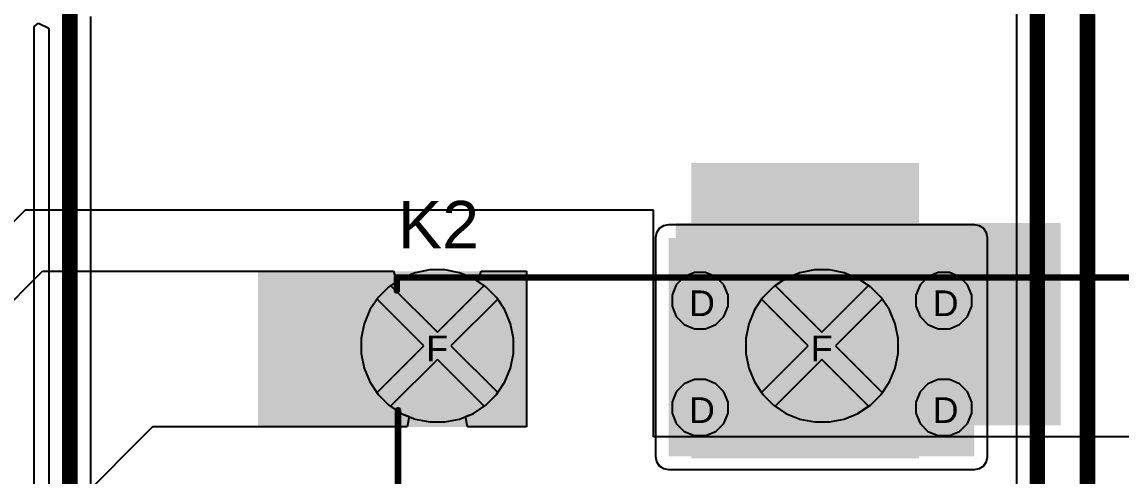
# Model space of a CAD drawing. Header units: inches. Extents: x 0 to 5401, y 0 to 5414.
# Drawn here: x 41.73 to 63.45, y 30.59 to 39.56 of the extents above; entities that cross this region are included whole.
import ezdxf

# ---------------------------------------------------------------- set-up
doc = ezdxf.new("R2010")
doc.units = ezdxf.units.IN
for name, color, linetype in [('Bottom Layer', 5, 'Continuous'), ('Bottom Solder', 6, 'Continuous'), ('Drill Drawing', 1, 'Continuous'), ('Layer 1', 16, 'Continuous'), ('Layer 2', 76, 'Continuous'), ('Multi-Layer', 9, 'Continuous'), ('Pad Holes', 156, 'Continuous'), ('Top Layer', 1, 'Continuous'), ('Top Overlay', 2, 'Continuous'), ('Top Solder', 216, 'Continuous'), ('Via Holes', 16, 'Continuous')]:
    doc.layers.add(name, color=color, linetype=linetype)
doc.styles.add('Arial', font='', dxfattribs={"height": 0.2})
doc.styles.get('Arial').set_extended_font_data('Arial')

# ---------------------------------------------------------------- blocks, each defined once
blk = doc.blocks.new('HF33F_024_ZS3_177')
at = {"layer": 'Bottom Layer'}
h = blk.add_hatch(color=5, dxfattribs=at)
edge = h.paths.add_edge_path()
edge.add_arc((-8.9, 3.81), 1.25, 0, 360)
h = blk.add_hatch(color=5, dxfattribs=at)
edge = h.paths.add_edge_path()
edge.add_arc((6.4, 3.81), 1.25, 0, 360)
h = blk.add_hatch(color=5, dxfattribs=at)
edge = h.paths.add_edge_path()
edge.add_arc((-8.9, -3.81), 1.25, 0, 360)
h = blk.add_hatch(color=5, dxfattribs=at)
edge = h.paths.add_edge_path()
edge.add_arc((1.3, -3.81), 1.25, 0, 360)
h = blk.add_hatch(color=5, dxfattribs=at)
edge = h.paths.add_edge_path()
edge.add_arc((8.9, -3.81), 1.25, 0, 360)
at = {"layer": 'Bottom Solder'}
h = blk.add_hatch(color=6, dxfattribs=at)
edge = h.paths.add_edge_path()
edge.add_arc((-8.9, 3.81), 1.301, 0, 360)
h = blk.add_hatch(color=6, dxfattribs=at)
edge = h.paths.add_edge_path()
edge.add_arc((6.4, 3.81), 1.301, 0, 360)
h = blk.add_hatch(color=6, dxfattribs=at)
edge = h.paths.add_edge_path()
edge.add_arc((-8.9, -3.81), 1.301, 0, 360)
h = blk.add_hatch(color=6, dxfattribs=at)
edge = h.paths.add_edge_path()
edge.add_arc((1.3, -3.81), 1.301, 0, 360)
h = blk.add_hatch(color=6, dxfattribs=at)
edge = h.paths.add_edge_path()
edge.add_arc((8.9, -3.81), 1.301, 0, 360)
at = {"layer": 'Layer 1'}
h = blk.add_hatch(color=16, dxfattribs=at)
edge = h.paths.add_edge_path()
edge.add_arc((-8.9, 3.81), 1.25, 0, 360)
h = blk.add_hatch(color=16, dxfattribs=at)
edge = h.paths.add_edge_path()
edge.add_arc((6.4, 3.81), 1.25, 0, 360)
h = blk.add_hatch(color=16, dxfattribs=at)
edge = h.paths.add_edge_path()
edge.add_arc((-8.9, -3.81), 1.25, 0, 360)
h = blk.add_hatch(color=16, dxfattribs=at)
edge = h.paths.add_edge_path()
edge.add_arc((1.3, -3.81), 1.25, 0, 360)
h = blk.add_hatch(color=16, dxfattribs=at)
edge = h.paths.add_edge_path()
edge.add_arc((8.9, -3.81), 1.25, 0, 360)
at = {"layer": 'Layer 2'}
h = blk.add_hatch(color=76, dxfattribs=at)
edge = h.paths.add_edge_path()
edge.add_arc((-8.9, 3.81), 1.25, 0, 360)
h = blk.add_hatch(color=76, dxfattribs=at)
edge = h.paths.add_edge_path()
edge.add_arc((6.4, 3.81), 1.25, 0, 360)
h = blk.add_hatch(color=76, dxfattribs=at)
edge = h.paths.add_edge_path()
edge.add_arc((-8.9, -3.81), 1.25, 0, 360)
h = blk.add_hatch(color=76, dxfattribs=at)
edge = h.paths.add_edge_path()
edge.add_arc((1.3, -3.81), 1.25, 0, 360)
h = blk.add_hatch(color=76, dxfattribs=at)
edge = h.paths.add_edge_path()
edge.add_arc((8.9, -3.81), 1.25, 0, 360)
at = {"layer": 'Multi-Layer'}
h = blk.add_hatch(color=9, dxfattribs=at)
edge = h.paths.add_edge_path()
edge.add_arc((-8.9, 3.81), 1.25, 0, 360)
h = blk.add_hatch(color=9, dxfattribs=at)
edge = h.paths.add_edge_path()
edge.add_arc((6.4, 3.81), 1.25, 0, 360)
h = blk.add_hatch(color=9, dxfattribs=at)
edge = h.paths.add_edge_path()
edge.add_arc((-8.9, -3.81), 1.25, 0, 360)
h = blk.add_hatch(color=9, dxfattribs=at)
edge = h.paths.add_edge_path()
edge.add_arc((1.3, -3.81), 1.25, 0, 360)
h = blk.add_hatch(color=9, dxfattribs=at)
edge = h.paths.add_edge_path()
edge.add_arc((8.9, -3.81), 1.25, 0, 360)
at = {"layer": 'Pad Holes'}
h = blk.add_hatch(color=7, dxfattribs=at)
edge = h.paths.add_edge_path()
edge.add_arc((-8.9, 3.81), 0.7, 0, 360)
h = blk.add_hatch(color=7, dxfattribs=at)
edge = h.paths.add_edge_path()
edge.add_arc((6.4, 3.81), 0.7, 0, 360)
h = blk.add_hatch(color=7, dxfattribs=at)
edge = h.paths.add_edge_path()
edge.add_arc((-8.9, -3.81), 0.7, 0, 360)
h = blk.add_hatch(color=7, dxfattribs=at)
edge = h.paths.add_edge_path()
edge.add_arc((1.3, -3.81), 0.7, 0, 360)
h = blk.add_hatch(color=7, dxfattribs=at)
edge = h.paths.add_edge_path()
edge.add_arc((8.9, -3.81), 0.7, 0, 360)
at = {"layer": 'Top Layer'}
h = blk.add_hatch(color=1, dxfattribs=at)
edge = h.paths.add_edge_path()
edge.add_arc((-8.9, 3.81), 1.25, 0, 360)
h = blk.add_hatch(color=1, dxfattribs=at)
edge = h.paths.add_edge_path()
edge.add_arc((6.4, 3.81), 1.25, 0, 360)
h = blk.add_hatch(color=1, dxfattribs=at)
edge = h.paths.add_edge_path()
edge.add_arc((-8.9, -3.81), 1.25, 0, 360)
h = blk.add_hatch(color=1, dxfattribs=at)
edge = h.paths.add_edge_path()
edge.add_arc((1.3, -3.81), 1.25, 0, 360)
h = blk.add_hatch(color=1, dxfattribs=at)
edge = h.paths.add_edge_path()
edge.add_arc((8.9, -3.81), 1.25, 0, 360)
at = {"layer": 'Top Solder'}
h = blk.add_hatch(color=216, dxfattribs=at)
edge = h.paths.add_edge_path()
edge.add_arc((-8.9, 3.81), 1.301, 0, 360)
h = blk.add_hatch(color=216, dxfattribs=at)
edge = h.paths.add_edge_path()
edge.add_arc((6.4, 3.81), 1.301, 0, 360)
h = blk.add_hatch(color=216, dxfattribs=at)
edge = h.paths.add_edge_path()
edge.add_arc((-8.9, -3.81), 1.301, 0, 360)
h = blk.add_hatch(color=216, dxfattribs=at)
edge = h.paths.add_edge_path()
edge.add_arc((1.3, -3.81), 1.301, 0, 360)
h = blk.add_hatch(color=216, dxfattribs=at)
edge = h.paths.add_edge_path()
edge.add_arc((8.9, -3.81), 1.301, 0, 360)
at = {"layer": 'Top Overlay'}
for points in [[(-10.897, 5.156, 0.127, 0.127, 0), (-10.897, -5.163, 0.127, 0.127, 0)], [(9.677, 5.156, 0.127, 0.127, 0), (-10.897, 5.156, 0.127, 0.127, 0)], [(9.677, 5.156, 0.127, 0.127, 0), (9.677, -2.54, 0.127, 0.127, 0)], [(9.7, -4.903, 0.127, 0.127, 0), (9.7, -5.163, 0.127, 0.127, 0)], [(9.7, -5.163, 0.127, 0.127, 0), (-10.897, -5.163, 0.127, 0.127, 0)]]:
    blk.add_lwpolyline(points, format="xyseb", dxfattribs=at)
for points in [[(-10.928, 5.156, 0.0635, 0.0635, 1), (-10.865, 5.156, 0.0635, 0.0635, 1)], [(-10.928, 5.156, 0.0635, 0.0635, 1), (-10.865, 5.156, 0.0635, 0.0635, 1)], [(9.646, 5.156, 0.0635, 0.0635, 1), (9.709, 5.156, 0.0635, 0.0635, 1)], [(9.646, 5.156, 0.0635, 0.0635, 1), (9.709, 5.156, 0.0635, 0.0635, 1)], [(9.646, -2.54, 0.0635, 0.0635, 1), (9.709, -2.54, 0.0635, 0.0635, 1)], [(9.668, -4.903, 0.0635, 0.0635, 1), (9.732, -4.903, 0.0635, 0.0635, 1)], [(-10.928, -5.163, 0.0635, 0.0635, 1), (-10.865, -5.163, 0.0635, 0.0635, 1)], [(-10.928, -5.163, 0.0635, 0.0635, 1), (-10.865, -5.163, 0.0635, 0.0635, 1)], [(9.668, -5.163, 0.0635, 0.0635, 1), (9.732, -5.163, 0.0635, 0.0635, 1)], [(9.668, -5.163, 0.0635, 0.0635, 1), (9.732, -5.163, 0.0635, 0.0635, 1)]]:
    blk.add_lwpolyline(points, format="xyseb", close=True, dxfattribs=at)
at = {"layer": 'Top Overlay', "style": 'Arial'}
blk.add_text('1', height=0.8, dxfattribs=at).set_placement((-10.465, -2.921))

msp = doc.modelspace()

# ---------------------------------------------------------------- hatches: boundary and pattern name
at = {"layer": 'Bottom Layer'}
msp.add_hatch(color=5, dxfattribs=at).paths.add_polyline_path([(54.505, 30.973), (60.55, 30.973), (60.55, 35.291), (54.505, 35.291)])
h = msp.add_hatch(color=5, dxfattribs=at)
edge = h.paths.add_edge_path()
edge.add_arc((55.127, 34.051), 0.3, 0, 360)
h = msp.add_hatch(color=5, dxfattribs=at)
edge = h.paths.add_edge_path()
edge.add_arc((59.943, 34.051), 0.3, 0, 360)
h = msp.add_hatch(color=5, dxfattribs=at)
edge = h.paths.add_edge_path()
edge.add_arc((55.127, 31.939), 0.3, 0, 360)
h = msp.add_hatch(color=5, dxfattribs=at)
edge = h.paths.add_edge_path()
edge.add_arc((59.943, 31.939), 0.3, 0, 360)
at = {"layer": 'Bottom Solder'}
h = msp.add_hatch(color=6, dxfattribs=at)
edge = h.paths.add_edge_path()
edge.add_arc((55.127, 34.051), 0.402, 0, 360)
h = msp.add_hatch(color=6, dxfattribs=at)
edge = h.paths.add_edge_path()
edge.add_arc((59.943, 34.051), 0.402, 0, 360)
h = msp.add_hatch(color=6, dxfattribs=at)
edge = h.paths.add_edge_path()
edge.add_arc((55.127, 31.939), 0.402, 0, 360)
h = msp.add_hatch(color=6, dxfattribs=at)
edge = h.paths.add_edge_path()
edge.add_arc((59.943, 31.939), 0.402, 0, 360)
at = {"layer": 'Layer 1'}
h = msp.add_hatch(color=16, dxfattribs=at)
edge = h.paths.add_edge_path()
edge.add_arc((55.127, 34.051), 0.3, 0, 360)
h = msp.add_hatch(color=16, dxfattribs=at)
edge = h.paths.add_edge_path()
edge.add_arc((59.943, 34.051), 0.3, 0, 360)
h = msp.add_hatch(color=16, dxfattribs=at)
edge = h.paths.add_edge_path()
edge.add_arc((55.127, 31.939), 0.3, 0, 360)
h = msp.add_hatch(color=16, dxfattribs=at)
edge = h.paths.add_edge_path()
edge.add_arc((59.943, 31.939), 0.3, 0, 360)
at = {"layer": 'Layer 2'}
msp.add_hatch(color=76, dxfattribs=at).paths.add_polyline_path([(54.957, 30.936), (59.455, 30.936), (59.455, 36.774), (54.957, 36.774)])
h = msp.add_hatch(color=76, dxfattribs=at)
edge = h.paths.add_edge_path()
edge.add_arc((55.127, 34.051), 0.3, 0, 360)
h = msp.add_hatch(color=76, dxfattribs=at)
edge = h.paths.add_edge_path()
edge.add_arc((59.943, 34.051), 0.3, 0, 360)
h = msp.add_hatch(color=76, dxfattribs=at)
edge = h.paths.add_edge_path()
edge.add_arc((55.127, 31.939), 0.3, 0, 360)
h = msp.add_hatch(color=76, dxfattribs=at)
edge = h.paths.add_edge_path()
edge.add_arc((59.943, 31.939), 0.3, 0, 360)
at = {"layer": 'Top Layer'}
for points in [[(54.644, 31.59), (62.254, 31.59), (62.254, 35.585), (54.644, 35.585)], [(46.392, 31.558), (51.698, 31.558), (51.698, 34.631), (46.392, 34.631)]]:
    msp.add_hatch(color=1, dxfattribs=at).paths.add_polyline_path(points)
h = msp.add_hatch(color=1, dxfattribs=at)
edge = h.paths.add_edge_path()
edge.add_arc((55.127, 34.051), 0.3, 0, 360)
h = msp.add_hatch(color=1, dxfattribs=at)
edge = h.paths.add_edge_path()
edge.add_arc((59.943, 34.051), 0.3, 0, 360)
h = msp.add_hatch(color=1, dxfattribs=at)
edge = h.paths.add_edge_path()
edge.add_arc((55.127, 31.939), 0.3, 0, 360)
h = msp.add_hatch(color=1, dxfattribs=at)
edge = h.paths.add_edge_path()
edge.add_arc((59.943, 31.939), 0.3, 0, 360)
at = {"layer": 'Top Solder'}
h = msp.add_hatch(color=216, dxfattribs=at)
edge = h.paths.add_edge_path()
edge.add_arc((55.127, 34.051), 0.402, 0, 360)
h = msp.add_hatch(color=216, dxfattribs=at)
edge = h.paths.add_edge_path()
edge.add_arc((59.943, 34.051), 0.402, 0, 360)
h = msp.add_hatch(color=216, dxfattribs=at)
edge = h.paths.add_edge_path()
edge.add_arc((55.127, 31.939), 0.402, 0, 360)
h = msp.add_hatch(color=216, dxfattribs=at)
edge = h.paths.add_edge_path()
edge.add_arc((59.943, 31.939), 0.402, 0, 360)
at = {"layer": 'Via Holes'}
h = msp.add_hatch(color=7, dxfattribs=at)
edge = h.paths.add_edge_path()
edge.add_arc((55.127, 34.051), 0.15, 0, 360)
h = msp.add_hatch(color=7, dxfattribs=at)
edge = h.paths.add_edge_path()
edge.add_arc((59.943, 34.051), 0.15, 0, 360)
h = msp.add_hatch(color=7, dxfattribs=at)
edge = h.paths.add_edge_path()
edge.add_arc((55.127, 31.939), 0.15, 0, 360)
h = msp.add_hatch(color=7, dxfattribs=at)
edge = h.paths.add_edge_path()
edge.add_arc((59.943, 31.939), 0.15, 0, 360)

# ---------------------------------------------------------------- linework, layer by layer
at = {"layer": 'Bottom Layer'}
for p, q in [((61.379, 49.814), (61.379, 25.23)), ((41.968, 39.469), (42.054, 39.534)), ((42.054, 39.534), (42.258, 39.433)), ((43.086, 19.512), (43.086, 39.664)), ((41.968, 18.803), (41.968, 39.469)), ((42.258, 39.433), (42.258, 19.34)), ((54.321, 35.474), (54.265, 35.39)), ((54.406, 35.531), (54.321, 35.474)), ((54.505, 35.55), (54.406, 35.531)), ((60.55, 35.55), (54.505, 35.55)), ((60.649, 35.531), (60.55, 35.55)), ((60.733, 35.474), (60.649, 35.531)), ((60.789, 35.39), (60.733, 35.474)), ((54.265, 35.39), (54.246, 35.291)), ((54.246, 35.291), (54.246, 30.973)), ((60.809, 35.291), (60.789, 35.39)), ((60.809, 30.973), (60.809, 35.291)), ((49.496, 34.604), (49.223, 34.491)), ((49.787, 34.662), (49.496, 34.604)), ((50.083, 34.662), (49.787, 34.662)), ((50.374, 34.604), (50.083, 34.662)), ((50.647, 34.491), (50.374, 34.604)), ((48.976, 34.326), (48.767, 34.116)), ((49.223, 34.491), (48.976, 34.326)), ((50.894, 34.326), (50.647, 34.491)), ((51.103, 34.116), (50.894, 34.326)), ((48.767, 34.116), (48.602, 33.87)), ((51.268, 33.87), (51.103, 34.116)), ((48.602, 33.87), (48.489, 33.596)), ((51.381, 33.596), (51.268, 33.87)), ((48.489, 33.596), (48.431, 33.306)), ((51.439, 33.306), (51.381, 33.596)), ((48.431, 33.306), (48.431, 33.01)), ((51.439, 33.01), (51.439, 33.306)), ((48.431, 33.01), (48.489, 32.719)), ((51.381, 32.719), (51.439, 33.01)), ((48.489, 32.719), (48.602, 32.445)), ((51.268, 32.445), (51.381, 32.719)), ((48.602, 32.445), (48.767, 32.199)), ((51.103, 32.199), (51.268, 32.445)), ((48.767, 32.199), (48.976, 31.989)), ((50.894, 31.989), (51.103, 32.199)), ((48.976, 31.989), (49.223, 31.825)), ((50.647, 31.825), (50.894, 31.989)), ((49.223, 31.825), (49.496, 31.712)), ((49.496, 31.712), (49.787, 31.654)), ((50.083, 31.654), (50.374, 31.712)), ((50.374, 31.712), (50.647, 31.825)), ((49.787, 31.654), (50.083, 31.654)), ((54.246, 30.973), (54.265, 30.874)), ((54.265, 30.874), (54.321, 30.79)), ((60.733, 30.79), (60.789, 30.874)), ((60.789, 30.874), (60.809, 30.973)), ((54.321, 30.79), (54.406, 30.734)), ((54.406, 30.734), (54.505, 30.714)), ((54.505, 30.714), (60.55, 30.714)), ((60.55, 30.714), (60.649, 30.734)), ((60.649, 30.734), (60.733, 30.79))]:
    msp.add_line(p, q, dxfattribs=at)
for points in [[(62.784, 23.355, 0.305, 0.305, 0), (62.784, 50.396, 0.305, 0.305, 0)], [(61.793, 25.058, 0.305, 0.305, 0), (61.793, 49.985, 0.305, 0.305, 0)], [(42.672, 19.34, 0.305, 0.305, 0), (42.672, 39.836, 0.305, 0.305, 0)]]:
    msp.add_lwpolyline(points, format="xyseb", dxfattribs=at)
at = {"layer": 'Layer 1'}
for p, q in [((49.496, 34.604), (49.223, 34.491)), ((49.787, 34.662), (49.496, 34.604)), ((50.083, 34.662), (49.787, 34.662)), ((50.374, 34.604), (50.083, 34.662)), ((50.647, 34.491), (50.374, 34.604)), ((55.016, 34.605), (54.813, 34.521)), ((55.237, 34.605), (55.016, 34.605)), ((55.44, 34.521), (55.237, 34.605)), ((57.096, 34.604), (56.823, 34.491)), ((57.387, 34.662), (57.096, 34.604)), ((57.683, 34.662), (57.387, 34.662)), ((57.974, 34.604), (57.683, 34.662)), ((58.247, 34.491), (57.974, 34.604)), ((59.833, 34.605), (59.63, 34.521)), ((60.054, 34.605), (59.833, 34.605)), ((60.257, 34.521), (60.054, 34.605)), ((48.976, 34.326), (48.767, 34.116)), ((49.223, 34.491), (48.976, 34.326)), ((50.894, 34.326), (50.647, 34.491)), ((51.103, 34.116), (50.894, 34.326)), ((54.657, 34.365), (54.573, 34.161)), ((54.813, 34.521), (54.657, 34.365)), ((55.596, 34.365), (55.44, 34.521)), ((55.681, 34.161), (55.596, 34.365)), ((56.576, 34.326), (56.367, 34.116)), ((56.823, 34.491), (56.576, 34.326)), ((58.494, 34.326), (58.247, 34.491)), ((58.703, 34.116), (58.494, 34.326)), ((59.474, 34.365), (59.389, 34.161)), ((59.63, 34.521), (59.474, 34.365)), ((60.413, 34.365), (60.257, 34.521)), ((60.497, 34.161), (60.413, 34.365)), ((48.767, 34.116), (48.602, 33.87)), ((51.268, 33.87), (51.103, 34.116)), ((54.573, 34.161), (54.573, 33.941)), ((55.681, 33.941), (55.681, 34.161)), ((56.367, 34.116), (56.202, 33.87)), ((58.868, 33.87), (58.703, 34.116)), ((59.389, 34.161), (59.389, 33.941)), ((60.497, 33.941), (60.497, 34.161)), ((54.573, 33.941), (54.657, 33.737)), ((55.596, 33.737), (55.681, 33.941)), ((59.389, 33.941), (59.474, 33.737)), ((60.413, 33.737), (60.497, 33.941)), ((48.602, 33.87), (48.489, 33.596)), ((51.381, 33.596), (51.268, 33.87)), ((54.657, 33.737), (54.813, 33.582)), ((55.44, 33.582), (55.596, 33.737)), ((56.202, 33.87), (56.089, 33.596)), ((58.981, 33.596), (58.868, 33.87)), ((59.474, 33.737), (59.63, 33.582)), ((60.257, 33.582), (60.413, 33.737)), ((48.489, 33.596), (48.431, 33.306)), ((51.439, 33.306), (51.381, 33.596)), ((54.813, 33.582), (55.016, 33.497)), ((55.016, 33.497), (55.237, 33.497)), ((55.237, 33.497), (55.44, 33.582)), ((56.089, 33.596), (56.031, 33.306)), ((59.039, 33.306), (58.981, 33.596)), ((59.63, 33.582), (59.833, 33.497)), ((59.833, 33.497), (60.054, 33.497)), ((60.054, 33.497), (60.257, 33.582)), ((48.431, 33.306), (48.431, 33.01)), ((51.439, 33.01), (51.439, 33.306)), ((56.031, 33.306), (56.031, 33.01)), ((59.039, 33.01), (59.039, 33.306)), ((48.431, 33.01), (48.489, 32.719)), ((51.381, 32.719), (51.439, 33.01)), ((56.031, 33.01), (56.089, 32.719)), ((58.981, 32.719), (59.039, 33.01)), ((48.489, 32.719), (48.602, 32.445)), ((51.268, 32.445), (51.381, 32.719)), ((56.089, 32.719), (56.202, 32.445)), ((58.868, 32.445), (58.981, 32.719)), ((48.602, 32.445), (48.767, 32.199)), ((51.103, 32.199), (51.268, 32.445)), ((54.813, 32.408), (54.657, 32.252)), ((55.016, 32.493), (54.813, 32.408)), ((55.237, 32.493), (55.016, 32.493)), ((55.44, 32.408), (55.237, 32.493)), ((55.596, 32.252), (55.44, 32.408)), ((56.202, 32.445), (56.367, 32.199)), ((58.703, 32.199), (58.868, 32.445)), ((59.63, 32.408), (59.474, 32.252)), ((59.833, 32.493), (59.63, 32.408)), ((60.054, 32.493), (59.833, 32.493)), ((60.257, 32.408), (60.054, 32.493)), ((60.413, 32.252), (60.257, 32.408)), ((48.767, 32.199), (48.976, 31.989)), ((50.894, 31.989), (51.103, 32.199)), ((54.657, 32.252), (54.573, 32.049)), ((55.681, 32.049), (55.596, 32.252)), ((56.367, 32.199), (56.576, 31.989)), ((58.494, 31.989), (58.703, 32.199)), ((59.474, 32.252), (59.389, 32.049)), ((60.497, 32.049), (60.413, 32.252)), ((48.976, 31.989), (49.223, 31.825)), ((50.647, 31.825), (50.894, 31.989)), ((54.573, 32.049), (54.573, 31.828)), ((55.681, 31.828), (55.681, 32.049)), ((56.576, 31.989), (56.823, 31.825)), ((58.247, 31.825), (58.494, 31.989)), ((59.389, 32.049), (59.389, 31.828)), ((60.497, 31.828), (60.497, 32.049)), ((49.223, 31.825), (49.496, 31.712)), ((49.496, 31.712), (49.787, 31.654)), ((50.083, 31.654), (50.374, 31.712)), ((50.374, 31.712), (50.647, 31.825)), ((54.573, 31.828), (54.657, 31.625)), ((55.596, 31.625), (55.681, 31.828)), ((56.823, 31.825), (57.096, 31.712)), ((57.096, 31.712), (57.387, 31.654)), ((57.683, 31.654), (57.974, 31.712)), ((57.974, 31.712), (58.247, 31.825)), ((59.389, 31.828), (59.474, 31.625)), ((60.413, 31.625), (60.497, 31.828)), ((49.787, 31.654), (50.083, 31.654)), ((54.657, 31.625), (54.813, 31.469)), ((55.44, 31.469), (55.596, 31.625)), ((57.387, 31.654), (57.683, 31.654)), ((59.474, 31.625), (59.63, 31.469)), ((60.257, 31.469), (60.413, 31.625)), ((54.813, 31.469), (55.016, 31.385)), ((55.016, 31.385), (55.237, 31.385)), ((55.237, 31.385), (55.44, 31.469)), ((59.63, 31.469), (59.833, 31.385)), ((59.833, 31.385), (60.054, 31.385)), ((60.054, 31.385), (60.257, 31.469))]:
    msp.add_line(p, q, dxfattribs=at)
at = {"layer": 'Layer 2'}
for p, q in [((49.496, 34.604), (49.223, 34.491)), ((49.787, 34.662), (49.496, 34.604)), ((50.083, 34.662), (49.787, 34.662)), ((50.374, 34.604), (50.083, 34.662)), ((50.647, 34.491), (50.374, 34.604)), ((57.096, 34.604), (56.823, 34.491)), ((57.387, 34.662), (57.096, 34.604)), ((57.683, 34.662), (57.387, 34.662)), ((57.974, 34.604), (57.683, 34.662)), ((58.247, 34.491), (57.974, 34.604)), ((48.976, 34.326), (48.767, 34.116)), ((49.223, 34.491), (48.976, 34.326)), ((50.894, 34.326), (50.647, 34.491)), ((51.103, 34.116), (50.894, 34.326)), ((56.823, 34.491), (56.612, 34.35)), ((56.612, 34.35), (57.535, 33.427)), ((57.535, 33.427), (58.458, 34.35)), ((58.458, 34.35), (58.247, 34.491)), ((48.767, 34.116), (48.602, 33.87)), ((51.268, 33.87), (51.103, 34.116)), ((56.343, 34.081), (56.202, 33.87)), ((57.266, 33.158), (56.343, 34.081)), ((58.727, 34.081), (57.804, 33.158)), ((58.868, 33.87), (58.727, 34.081)), ((48.602, 33.87), (48.489, 33.596)), ((51.381, 33.596), (51.268, 33.87)), ((56.202, 33.87), (56.089, 33.596)), ((58.981, 33.596), (58.868, 33.87)), ((48.489, 33.596), (48.431, 33.306)), ((51.439, 33.306), (51.381, 33.596)), ((56.089, 33.596), (56.031, 33.306)), ((59.039, 33.306), (58.981, 33.596)), ((48.431, 33.306), (48.431, 33.01)), ((51.439, 33.01), (51.439, 33.306)), ((56.031, 33.306), (56.031, 33.01)), ((59.039, 33.01), (59.039, 33.306)), ((56.343, 32.235), (57.266, 33.158)), ((57.804, 33.158), (58.727, 32.235)), ((48.431, 33.01), (48.489, 32.719)), ((51.381, 32.719), (51.439, 33.01)), ((56.031, 33.01), (56.089, 32.719)), ((57.535, 32.888), (56.612, 31.965)), ((58.458, 31.965), (57.535, 32.888)), ((58.981, 32.719), (59.039, 33.01)), ((48.489, 32.719), (48.602, 32.445)), ((51.268, 32.445), (51.381, 32.719)), ((56.089, 32.719), (56.202, 32.445)), ((58.868, 32.445), (58.981, 32.719)), ((48.602, 32.445), (48.767, 32.199)), ((51.103, 32.199), (51.268, 32.445)), ((56.202, 32.445), (56.343, 32.235)), ((58.727, 32.235), (58.868, 32.445)), ((48.767, 32.199), (48.976, 31.989)), ((50.894, 31.989), (51.103, 32.199)), ((48.976, 31.989), (49.223, 31.825)), ((50.647, 31.825), (50.894, 31.989)), ((56.612, 31.965), (56.823, 31.825)), ((58.247, 31.825), (58.458, 31.965)), ((49.223, 31.825), (49.496, 31.712)), ((49.496, 31.712), (49.787, 31.654)), ((50.083, 31.654), (50.374, 31.712)), ((50.374, 31.712), (50.647, 31.825)), ((56.823, 31.825), (57.096, 31.712)), ((57.096, 31.712), (57.387, 31.654)), ((57.683, 31.654), (57.974, 31.712)), ((57.974, 31.712), (58.247, 31.825)), ((49.787, 31.654), (50.083, 31.654)), ((57.387, 31.654), (57.683, 31.654))]:
    msp.add_line(p, q, dxfattribs=at)
at = {"layer": 'Top Layer'}
for p, q in [((41.79, 35.839), (37.287, 31.337)), ((54.204, 35.839), (41.79, 35.839)), ((54.204, 31.362), (54.204, 35.839)), ((39.252, 31.752), (42.131, 34.631)), ((42.131, 34.631), (49.067, 34.631)), ((49.067, 34.631), (49.129, 34.428)), ((50.741, 34.428), (50.803, 34.631)), ((50.803, 34.631), (51.698, 34.631)), ((51.698, 34.631), (51.698, 31.558)), ((57.096, 34.604), (56.823, 34.491)), ((57.387, 34.662), (57.096, 34.604)), ((57.683, 34.662), (57.387, 34.662)), ((57.974, 34.604), (57.683, 34.662)), ((58.247, 34.491), (57.974, 34.604)), ((49.129, 34.428), (49.012, 34.35)), ((49.012, 34.35), (49.935, 33.427)), ((49.935, 33.427), (50.858, 34.35)), ((50.858, 34.35), (50.741, 34.428)), ((56.823, 34.491), (56.612, 34.35)), ((56.612, 34.35), (57.535, 33.427)), ((57.535, 33.427), (58.458, 34.35)), ((58.458, 34.35), (58.247, 34.491)), ((48.743, 34.081), (48.602, 33.87)), ((49.666, 33.158), (48.743, 34.081)), ((51.127, 34.081), (50.204, 33.158)), ((51.268, 33.87), (51.127, 34.081)), ((56.343, 34.081), (56.202, 33.87)), ((57.266, 33.158), (56.343, 34.081)), ((58.727, 34.081), (57.804, 33.158)), ((58.868, 33.87), (58.727, 34.081)), ((48.602, 33.87), (48.489, 33.596)), ((51.381, 33.596), (51.268, 33.87)), ((56.202, 33.87), (56.089, 33.596)), ((58.981, 33.596), (58.868, 33.87)), ((48.489, 33.596), (48.431, 33.306)), ((51.439, 33.306), (51.381, 33.596)), ((56.089, 33.596), (56.031, 33.306)), ((59.039, 33.306), (58.981, 33.596)), ((48.431, 33.306), (48.431, 33.01)), ((51.439, 33.01), (51.439, 33.306)), ((56.031, 33.306), (56.031, 33.01)), ((59.039, 33.01), (59.039, 33.306)), ((48.743, 32.235), (49.666, 33.158)), ((50.204, 33.158), (51.127, 32.235)), ((56.343, 32.235), (57.266, 33.158)), ((57.804, 33.158), (58.727, 32.235)), ((48.431, 33.01), (48.489, 32.719)), ((49.935, 32.888), (49.012, 31.965)), ((50.858, 31.965), (49.935, 32.888)), ((51.381, 32.719), (51.439, 33.01)), ((56.031, 33.01), (56.089, 32.719)), ((57.535, 32.888), (56.612, 31.965)), ((58.458, 31.965), (57.535, 32.888)), ((58.981, 32.719), (59.039, 33.01)), ((48.489, 32.719), (48.602, 32.445)), ((51.268, 32.445), (51.381, 32.719)), ((56.089, 32.719), (56.202, 32.445)), ((58.868, 32.445), (58.981, 32.719)), ((48.602, 32.445), (48.743, 32.235)), ((51.127, 32.235), (51.268, 32.445)), ((56.202, 32.445), (56.343, 32.235)), ((58.727, 32.235), (58.868, 32.445)), ((49.012, 31.965), (49.223, 31.825)), ((50.647, 31.825), (50.858, 31.965)), ((56.612, 31.965), (56.823, 31.825)), ((58.247, 31.825), (58.458, 31.965)), ((49.223, 31.825), (49.378, 31.761)), ((49.378, 31.761), (49.337, 31.558)), ((50.493, 31.761), (50.647, 31.825)), ((50.533, 31.558), (50.493, 31.761)), ((56.823, 31.825), (57.096, 31.712)), ((57.096, 31.712), (57.387, 31.654)), ((57.683, 31.654), (57.974, 31.712)), ((57.974, 31.712), (58.247, 31.825)), ((44.306, 31.558), (42.808, 30.059)), ((49.337, 31.558), (44.306, 31.558)), ((51.698, 31.558), (50.533, 31.558)), ((57.387, 31.654), (57.683, 31.654)), ((71.907, 31.362), (54.204, 31.362))]:
    msp.add_line(p, q, dxfattribs=at)

# ---------------------------------------------------------------- block references
at = {"rotation": 180}
msp.add_blockref('HF33F_024_ZS3_177', (58.835, 29.348), dxfattribs=at)

# ---------------------------------------------------------------- texts
at = {"layer": 'Drill Drawing', "style": 'Arial'}
for s, p in [('D', (54.907, 33.746)), ('D', (59.723, 33.746)), ('F', (49.715, 32.853)), ('F', (57.315, 32.853)), ('D', (54.907, 31.634)), ('D', (59.723, 31.634))]:
    msp.add_text(s, height=0.508, dxfattribs=at).set_placement(p)
at = {"layer": 'Top Overlay', "style": 'Arial'}
msp.add_text('K2', height=0.9398, dxfattribs=at).set_placement((49.154, 35.082))

doc.saveas('drawing.dxf')
